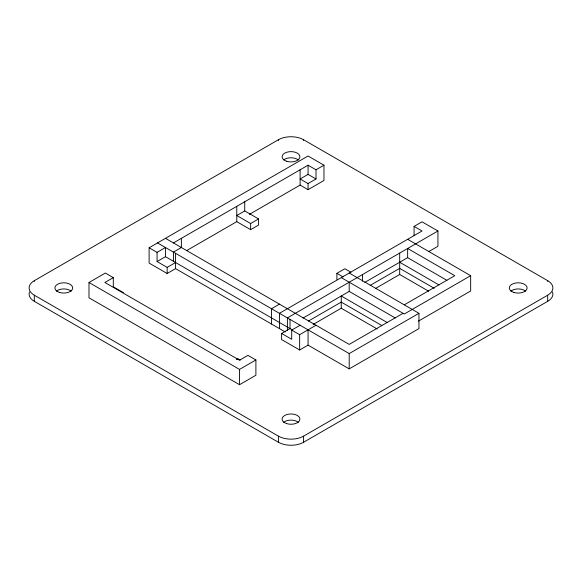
<?xml version="1.0" encoding="UTF-8"?>
<svg xmlns="http://www.w3.org/2000/svg" width="582" height="582" viewBox="0 0 582 582"><rect width="100%" height="100%" fill="white"/><g stroke="black" fill="none" stroke-linecap="round" stroke-linejoin="round"><path stroke-width="0.87" d="M34.316 301.331L34.316 295.205A17.802 10.28 0 0 1 34.316 280.67L278.414 139.745A17.802 10.28 0 0 1 303.586 139.745L547.684 280.67A17.802 10.28 0 0 1 547.684 295.205L547.684 301.331L303.586 442.255A17.802 10.28 0 0 1 278.414 442.255L34.316 301.331A17.802 10.28 0 0 1 29.478 291.953M113.308 277.636L104.891 282.496L239.529 360.222L247.947 355.369L255.898 359.96L255.898 375.259L239.529 384.709L88.988 297.795L88.988 282.496L105.357 273.045L113.308 277.636L113.308 286.817L123.406 292.644M285.224 331.951L175.575 268.644L167.165 273.504L149.116 263.086L149.116 247.779L308.067 156.012L323.97 165.193L323.97 180.493L308.067 189.674L300.116 185.083L249.409 214.358M149.116 247.779L157.067 252.37L165.477 247.51L165.477 256.691L292.353 329.943M173.429 242.92L308.067 165.193L316.019 169.784L323.97 165.193M157.067 252.37L157.067 261.551L165.477 256.691M258.575 218.934L244.724 210.939L236.772 215.529L250.624 223.524L258.575 218.934L258.575 225.059L250.624 229.65L236.772 221.655L186.844 250.478M316.019 178.965L308.067 174.374L300.116 178.965L308.067 183.556L316.019 178.965L316.019 169.784M157.067 261.551L167.165 267.385L175.575 262.526M279.447 304.131L271.496 308.722L271.496 324.021M414.078 235.579L414.078 226.398L422.03 221.807L437.933 230.989L437.933 246.288L428.687 251.628M336.891 279.455L336.891 273.336L344.842 268.746L350.997 272.296M437.933 230.989L287.399 317.903L287.399 330.576M302.989 318.078L349.2 291.4L395.251 317.983M364.783 282.401L407.64 257.659L446.911 280.328M236.321 359.603L237.849 358.716L240.177 360.062M349.2 273.038L418.96 313.312L418.96 328.612L349.2 368.886L308.067 345.141L299.65 349.993L281.608 339.575L281.608 333.457L290.018 328.597L290.018 319.416M281.608 333.457L291.706 339.284L291.706 330.103L300.116 325.243M308.453 321.046L341.248 302.109L381.836 325.542M370.21 285.391L399.688 268.367L434.245 288.323M313.138 324.458L341.248 308.227L377.151 328.961M375.645 288.374L399.688 274.493L428.752 291.269M88.988 282.496L239.529 369.403L255.898 359.96M291.706 330.103L299.65 334.694L316.019 325.243M404.279 304.83L454.768 275.686L407.64 248.478L407.64 257.659M403.057 313.312L349.2 344.406L165.477 238.329M418.458 321.126L470.663 290.985L470.663 275.686L404.279 314.011L341.248 277.629M157.526 242.92L349.2 353.587L418.96 313.312M34.316 295.205L278.414 436.136A17.802 10.28 0 0 0 303.586 436.136L547.684 295.205M414.078 226.398L422.03 230.989L279.447 313.312L279.447 328.612M407.64 239.297L470.663 275.686M399.688 262.249L438.959 284.918M336.891 273.336L343.045 276.887M387.299 322.574L341.248 295.991L341.248 308.227M547.684 280.67L547.684 281.433M399.688 253.068L399.688 274.493M362.455 274.566L362.455 281.244M349.2 282.219L349.2 291.4M349.2 353.587L349.2 368.886M308.067 165.193L308.067 174.374M308.067 183.556L308.067 189.674M308.067 329.834L308.067 345.141M303.586 139.745L303.586 140.509M303.586 436.136L303.586 442.255M300.116 169.784L300.116 185.083M299.65 334.694L299.65 349.993M278.414 139.745L278.414 140.509M278.414 436.136L278.414 442.255M250.624 223.524L250.624 229.65M244.724 201.758L244.724 210.939M239.529 369.403L239.529 384.709M236.772 206.348L236.772 221.655M181.38 238.329L181.38 247.51L173.429 252.101L173.429 261.282M175.575 253.345L175.575 268.644M167.165 267.385L167.165 273.504M34.316 280.67L34.316 281.433M552.522 291.953A17.802 10.28 0 0 1 547.684 301.331M510.865 291.146A8.905 5.136 0 0 1 525.539 291.146M283.667 422.321A8.905 5.136 0 0 1 298.333 422.321M283.667 159.977A8.905 5.136 0 0 1 298.333 159.977M56.461 291.146A8.905 5.136 0 0 1 71.135 291.146M513.746 292.39A8.905 5.136 0 0 0 527.103 287.937A8.905 5.136 0 0 0 513.746 283.492A8.905 5.136 0 0 0 513.746 292.39M286.548 423.565A8.905 5.136 0 0 0 299.905 419.113A8.905 5.136 0 0 0 286.548 414.66A8.905 5.136 0 0 0 286.548 423.565M286.548 161.214A8.905 5.136 0 0 0 299.905 156.769A8.905 5.136 0 0 0 286.548 152.317A8.905 5.136 0 0 0 286.548 161.214M59.349 292.39A8.905 5.136 0 0 0 72.699 287.937A8.905 5.136 0 0 0 59.349 283.492A8.905 5.136 0 0 0 59.349 292.39"/></g></svg>
